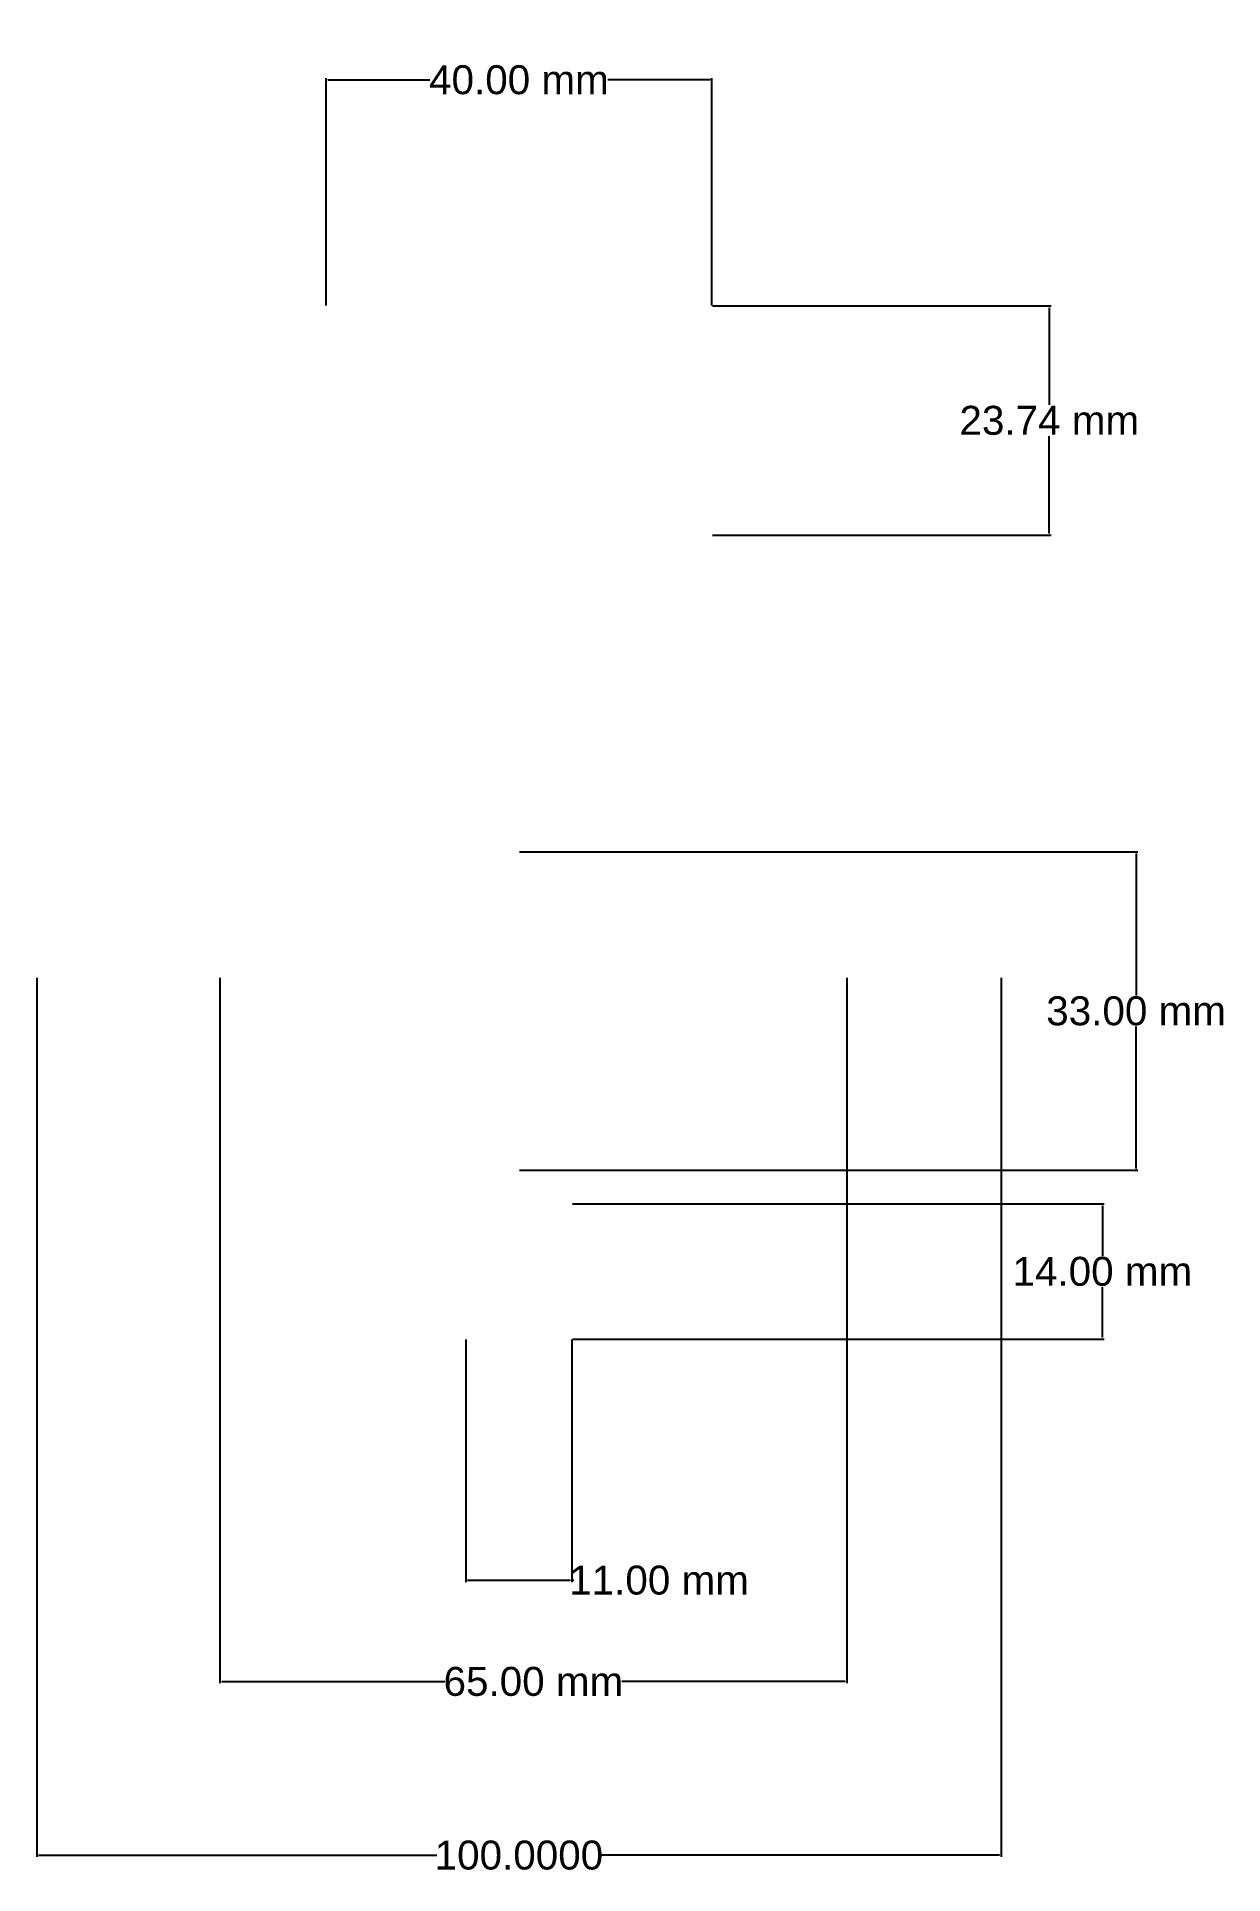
# Model space of a CAD drawing. Header units: inches. Extents: x -38 to 86, y -80 to 110.
import ezdxf

# ---------------------------------------------------------------- set-up
doc = ezdxf.new("R2010")
doc.units = ezdxf.units.IN
doc.header["$MEASUREMENT"] = 0
doc.styles.get("Standard").update_dxf_attribs({"font": 'Arial.ttf'})
doc.dimstyles.get("Standard").update_dxf_attribs({"dimtxt": 0.18, "dimasz": 0.18, "dimexe": 0.18, "dimexo": 0.0625, "dimgap": 0.09, "dimtad": 0, "dimtih": 1, "dimtoh": 1, "dimdec": 4, "dimzin": 0, "dimdsep": 46, "dimtxsty": 'Standard', "dimcen": 0.09, "dimadec": 0, "dimazin": 0, "dimtfac": 1, "dimtdec": 4, "dimtofl": 0, "dimtmove": 0, "dimatfit": 3, "dimfxl": 1, "dimtolj": 1, "dimtzin": 0, "dimarcsym": 0})

# ---------------------------------------------------------------- blocks, each defined once
blk = doc.blocks.new('*D10')
at = {"color": 0, "linetype": 'ByBlock', "lineweight": -2, "transparency": 16777216}
for p, q in [((12.56, 25.5), (76.68, 25.5)), ((76.5, 25.32), (76.5, 10.61)), ((76.5, -7.32), (76.5, 7.39)), ((12.56, -7.5), (76.68, -7.5))]:
    blk.add_line(p, q, dxfattribs=at)
at = {"color": 0, "linetype": 'ByBlock', "transparency": 16777216}
for points in [[(76.47, 25.32), (76.53, 25.32), (76.5, 25.5)], [(76.47, -7.32), (76.53, -7.32), (76.5, -7.5)]]:
    blk.add_solid(points, dxfattribs=at)
at = {"layer": 'Defpoints', "color": 0, "linetype": 'ByBlock', "transparency": 16777216}
for p in [(12.5, 25.5), (12.5, -7.5, 5.5), (76.5, -7.5)]:
    blk.add_point(p, dxfattribs=at)
at = {"color": 0, "linetype": 'ByBlock', "transparency": 16777216, "insert": (76.5, 9), "char_height": 3, "attachment_point": 5}
blk.add_mtext('\\A1;33.00 mm', dxfattribs=at)
blk = doc.blocks.new('*D9')
at = {"color": 0, "lineweight": -2, "transparency": 16777216}
for p, q in [((-37.5, 12.44), (-37.5, -78.68)), ((62.5, 12.44), (62.5, -78.68)), ((-37.32, -78.5), (4, -78.5)), ((62.32, -78.5), (21, -78.5))]:
    blk.add_line(p, q, dxfattribs=at)
at = {"color": 0, "transparency": 16777216}
for points in [[(-37.32, -78.47), (-37.32, -78.53), (-37.5, -78.5)], [(62.32, -78.47), (62.32, -78.53), (62.5, -78.5)]]:
    blk.add_solid(points, dxfattribs=at)
at = {"layer": 'Defpoints', "color": 0, "transparency": 16777216}
for p in [(-37.5, 12.5), (62.5, 12.5), (-37.5, -78.5)]:
    blk.add_point(p, dxfattribs=at)
at = {"color": 0, "transparency": 16777216, "insert": (12.5, -78.5), "char_height": 3, "attachment_point": 5}
blk.add_mtext('\\A1;100.0000', dxfattribs=at)
blk = doc.blocks.new('*D11')
at = {"color": 0, "lineweight": -2, "transparency": 16777216}
for p, q in [((-18.5, 12.44), (-18.5, -60.68)), ((46.5, 12.44), (46.5, -60.68)), ((-18.32, -60.5), (4.82, -60.5)), ((46.32, -60.5), (23.18, -60.5))]:
    blk.add_line(p, q, dxfattribs=at)
at = {"color": 0, "transparency": 16777216}
for points in [[(-18.32, -60.47), (-18.32, -60.53), (-18.5, -60.5)], [(46.32, -60.47), (46.32, -60.53), (46.5, -60.5)]]:
    blk.add_solid(points, dxfattribs=at)
at = {"layer": 'Defpoints', "color": 0, "transparency": 16777216}
for p in [(-18.5, 12.5), (46.5, 12.5), (-18.5, -60.5)]:
    blk.add_point(p, dxfattribs=at)
at = {"color": 0, "transparency": 16777216, "insert": (14, -60.5), "char_height": 3, "attachment_point": 5}
blk.add_mtext('\\A1;65.00 mm', dxfattribs=at)
blk = doc.blocks.new('*D12')
at = {"color": 0, "lineweight": -2, "transparency": 16777216}
for p, q in [((7, -25.06), (7, -50.18)), ((18, -25.06), (18, -50.18)), ((7.18, -50), (17.82, -50)), ((18, -50), (18.18, -50))]:
    blk.add_line(p, q, dxfattribs=at)
at = {"color": 0, "transparency": 16777216}
for points in [[(7.18, -49.97), (7.18, -50.03), (7, -50)], [(17.82, -49.97), (17.82, -50.03), (18, -50)]]:
    blk.add_solid(points, dxfattribs=at)
at = {"layer": 'Defpoints', "color": 0, "transparency": 16777216}
for p in [(7, -25, 5), (18, -25, 5), (18, -50)]:
    blk.add_point(p, dxfattribs=at)
at = {"color": 0, "transparency": 16777216, "insert": (27.03, -50), "char_height": 3, "attachment_point": 5}
blk.add_mtext('\\A1;11.00 mm', dxfattribs=at)
blk = doc.blocks.new('*D13')
at = {"color": 0, "lineweight": -2, "transparency": 16777216}
for p, q in [((18.06, -11), (73.18, -11)), ((73, -11.18), (73, -16.39)), ((73, -24.82), (73, -19.61)), ((18.06, -25), (73.18, -25))]:
    blk.add_line(p, q, dxfattribs=at)
at = {"color": 0, "transparency": 16777216}
for points in [[(72.97, -11.18), (73.03, -11.18), (73, -11)], [(72.97, -24.82), (73.03, -24.82), (73, -25)]]:
    blk.add_solid(points, dxfattribs=at)
at = {"layer": 'Defpoints', "color": 0, "transparency": 16777216}
for p in [(18, -11, 5), (73, -11), (18, -25, 5)]:
    blk.add_point(p, dxfattribs=at)
at = {"color": 0, "transparency": 16777216, "insert": (73, -18), "char_height": 3, "attachment_point": 5}
blk.add_mtext('\\A1;14.00 mm', dxfattribs=at)
blk = doc.blocks.new('*D14')
at = {"color": 0, "lineweight": -2, "transparency": 16777216}
for p, q in [((-7.5, 82.13), (-7.5, 105.68)), ((-7.32, 105.5), (3.28, 105.5)), ((32.32, 105.5), (21.72, 105.5)), ((32.5, 82.13), (32.5, 105.68))]:
    blk.add_line(p, q, dxfattribs=at)
at = {"color": 0, "transparency": 16777216}
for points in [[(-7.32, 105.53), (-7.32, 105.47), (-7.5, 105.5)], [(32.32, 105.53), (32.32, 105.47), (32.5, 105.5)]]:
    blk.add_solid(points, dxfattribs=at)
at = {"layer": 'Defpoints', "color": 0, "transparency": 16777216}
for p in [(32.5, 105.5), (-7.5, 82.07, 15), (32.5, 82.07, 15)]:
    blk.add_point(p, dxfattribs=at)
at = {"color": 0, "transparency": 16777216, "insert": (12.5, 105.5), "char_height": 3, "attachment_point": 5}
blk.add_mtext('\\A1;40.00 mm', dxfattribs=at)
blk = doc.blocks.new('*D15')
at = {"color": 0, "lineweight": -2, "transparency": 16777216}
for p, q in [((32.56, 82.07), (67.68, 82.07)), ((67.5, 81.89), (67.5, 71.81)), ((67.5, 58.51), (67.5, 68.59)), ((32.56, 58.33), (67.68, 58.33))]:
    blk.add_line(p, q, dxfattribs=at)
at = {"color": 0, "transparency": 16777216}
for points in [[(67.47, 81.89), (67.53, 81.89), (67.5, 82.07)], [(67.47, 58.51), (67.53, 58.51), (67.5, 58.33)]]:
    blk.add_solid(points, dxfattribs=at)
at = {"layer": 'Defpoints', "color": 0, "transparency": 16777216}
for p in [(32.5, 82.07, 15), (67.5, 82.07), (32.5, 58.33, 15)]:
    blk.add_point(p, dxfattribs=at)
at = {"color": 0, "transparency": 16777216, "insert": (67.5, 70.2), "char_height": 3, "attachment_point": 5}
blk.add_mtext('\\A1;23.74 mm', dxfattribs=at)

msp = doc.modelspace()

# ---------------------------------------------------------------- dimensions: what is measured, and where the dimension line sits
at = {"color": 1}
for base, p1, p2, angle, picture, middle in [((32.5, 105.5), (-7.5, 82.06899, 15), (32.5, 82.06899, 15), 180, '*D14', (12.5, 105.5)), ((67.5, 82.06899), (32.5, 58.32576, 15), (32.5, 82.06899, 15), 90, '*D15', (67.5, 70.19737)), ((73, -11), (18, -25, 4.99999), (18, -11, 4.99999), 90, '*D13', (73, -18))]:
    dim = msp.add_linear_dim(base=base, p1=p1, p2=p2, angle=angle, dimstyle='Standard', override={"dimtxt": 3, "dimdec": 2, "dimpost": ' mm'}, dxfattribs=at)
    dim.commit()
    dim.dimension.update_dxf_attribs({"geometry": picture, "text_midpoint": middle})
at = {"color": 1, "linetype": 'ByBlock', "transparency": 33554687}
dim = msp.add_linear_dim(base=(76.5, -7.5), p1=(12.5, 25.5), p2=(12.5, -7.5, 5.5), angle=90, dimstyle='Standard', override={"dimscale": 1, "dimtxt": 3, "dimtoh": 0, "dimdec": 2, "dimrnd": 0.01, "dimpost": ' mm', "dimse1": 0, "dimtix": 0, "dimtofl": 0, "dimtmove": 0, "dimatfit": 3, "dimfxlon": 0}, dxfattribs=at)
dim.commit()
dim.dimension.update_dxf_attribs({"geometry": '*D10', "text_midpoint": (76.5, 9)})
at = {"color": 1}
for base, p1, p2, override, picture, middle in [((-37.5, -78.5), (62.5, 12.5), (-37.5, 12.5), {"dimtxt": 3}, '*D9', (12.5, -78.5)), ((-18.5, -60.5), (46.5, 12.5), (-18.5, 12.5), {"dimtxt": 3, "dimdec": 2, "dimpost": ' mm'}, '*D11', (14, -60.5)), ((18, -50), (7, -25, 4.99999), (18, -25, 4.99999), {"dimtxt": 3, "dimdec": 2, "dimpost": ' mm'}, '*D12', (27.02853, -50))]:
    dim = msp.add_linear_dim(base=base, p1=p1, p2=p2, dimstyle='Standard', override=override, dxfattribs=at)
    dim.commit()
    dim.dimension.update_dxf_attribs({"geometry": picture, "text_midpoint": middle, "dimtype": 160})

doc.saveas('drawing.dxf')
